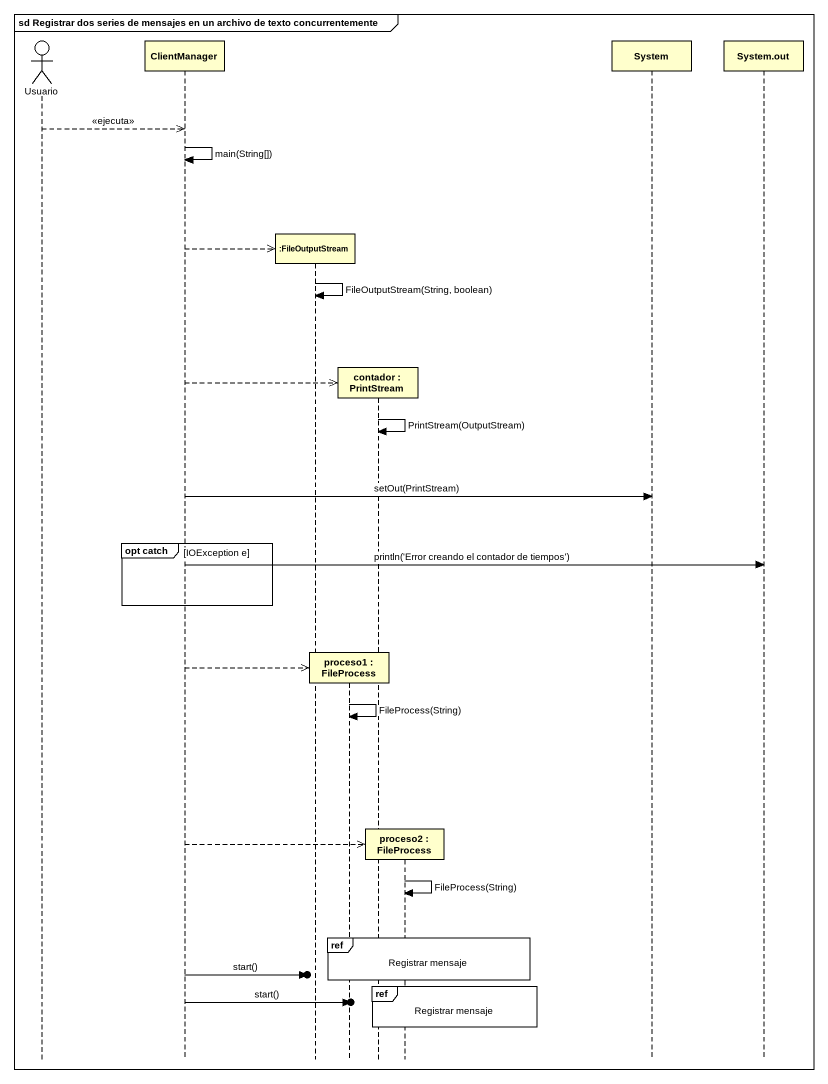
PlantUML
@startuml
mainframe sd Registrar dos series de mensajes en un archivo de texto concurrentemente
hide footbox
actor Usuario
participant ClientManager
participant ":FileOutputStream" as FileOutputStream
participant "proceso1 : FileProcess" as proceso1
participant "contador : PrintStream" as contador
participant "proceso2 : FileProcess" as proceso2
participant System
participant "System.out" as System_out

Usuario -->> ClientManager : <<ejecuta>>
ClientManager -> ClientManager : main(String[])
ClientManager -->> FileOutputStream **
FileOutputStream -> FileOutputStream : FileOutputStream(String, boolean)
ClientManager -->> contador **
contador -> contador : PrintStream(OutputStream)
ClientManager -> System : setOut(PrintStream)
group opt catch [IOException e]
  ClientManager -> System_out : println('Error creando el contador de tiempos')
end
ClientManager -->> proceso1 **
proceso1 -> proceso1 : FileProcess(String)
ClientManager -->> proceso2 **
proceso2 -> proceso2 : FileProcess(String)
ref over proceso1, contador, proceso2 : Registrar mensaje
ClientManager ->o] : start()
ref over contador, proceso2 : Registrar mensaje
ClientManager ->o] : start()
@enduml
